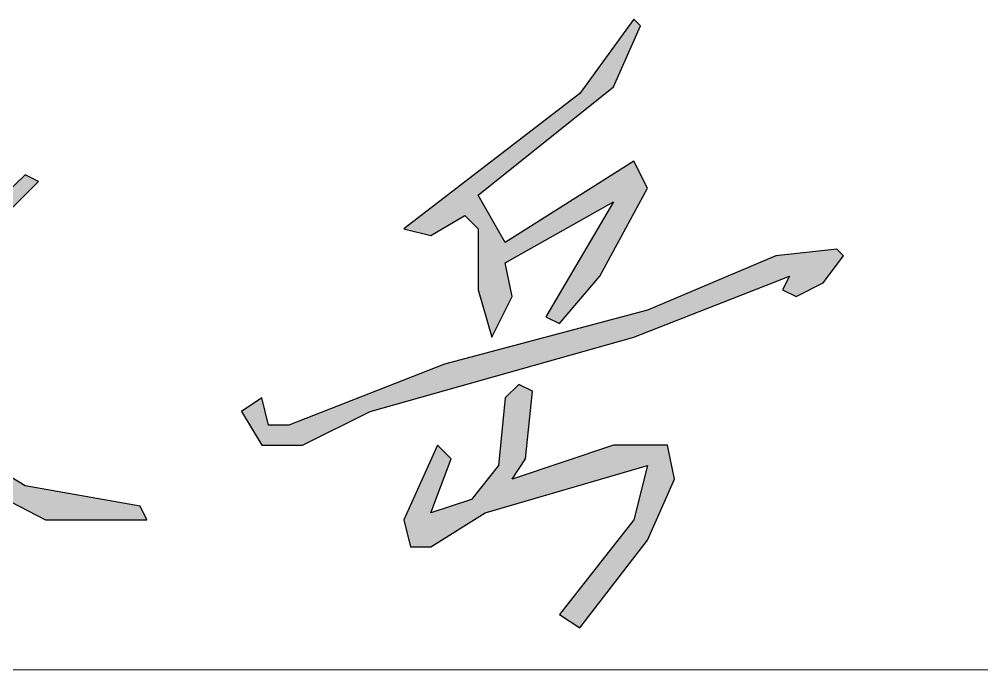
# Model space of a CAD drawing. Header units: millimetres. Extents: x 166235 to 642180, y -176646 to -48310.
# Drawn here: x 270671 to 271739, y -130510 to -129788 of the extents above; entities that cross this region are included whole.
import ezdxf

# ---------------------------------------------------------------- set-up
doc = ezdxf.new("R2010")
doc.units = ezdxf.units.MM
doc.header["$LTSCALE"] = 1000

# ---------------------------------------------------------------- blocks, each defined once
blk = doc.blocks.new('tq')
at = {"color": 7, "lineweight": 0}
blk.add_line((-10500, 900), (-18500, 900), dxfattribs=at)
blk = doc.blocks.new('签名')
h = blk.add_hatch(color=7)
h.dxf.hatch_style = 1
h.paths.add_polyline_path([(-149309.2, 147767), (-149339.2, 147782), (-149391.7, 147752), (-149429.2, 147752), (-149451.7, 147782), (-149459.2, 147789.5), (-149474.2, 147767), (-149429.2, 147722), (-149399.2, 147722), (-149339.2, 147752), (-149459.2, 147594.5), (-149451.7, 147572), (-149414.2, 147587), (-149436.7, 147542), (-149496.7, 147474.5), (-149474.2, 147467), (-149414.2, 147497), (-149391.7, 147497), (-149406.7, 147452), (-149481.7, 147339.5), (-149609.2, 147189.5), (-149594.2, 147174.5), (-149511.7, 147264.5), (-149369.2, 147474.5), (-149369.2, 147512), (-149384.2, 147527), (-149436.7, 147512), (-149384.2, 147579.5), (-149384.2, 147602), (-149414.2, 147617), (-149316.7, 147737)])
h.paths.add_polyline_path([(-149316.7, 147437), (-149219.2, 147474.5), (-149196.7, 147497), (-149211.7, 147512), (-149286.7, 147474.5), (-149084.2, 147677), (-149099.2, 147684.5), (-149324.2, 147467), (-149309.2, 147512), (-149309.2, 147564.5), (-149331.7, 147564.5), (-149354.2, 147437), (-149346.7, 147362), (-149316.7, 147369.5), (-149279.2, 147407), (-149076.7, 147302), (-148964.2, 147302), (-148971.7, 147317), (-149099.2, 147339.5), (-149271.7, 147444.5), (-149286.7, 147444.5), (-149324.2, 147392), (-149331.7, 147399.5)])
h.paths.add_polyline_path([(-148566.7, 147587), (-148446.7, 147654.5), (-148521.7, 147527), (-148506.7, 147519.5), (-148461.7, 147572), (-148409.2, 147669.5), (-148424.2, 147699.5), (-148566.7, 147609.5), (-148596.7, 147662), (-148446.7, 147782), (-148416.7, 147849.5), (-148424.2, 147857), (-148484.2, 147774.5), (-148679.2, 147624.5), (-148649.2, 147617), (-148611.7, 147639.5), (-148596.7, 147624.5), (-148596.7, 147557), (-148581.7, 147504.5), (-148559.2, 147549.5)])
h.paths.add_polyline_path([(-148424.2, 147504.5), (-148251.7, 147572), (-148259.2, 147557), (-148244.2, 147549.5), (-148214.2, 147564.5), (-148191.7, 147594.5), (-148199.2, 147602), (-148266.7, 147594.5), (-148409.2, 147534.5), (-148634.2, 147474.5), (-148806.7, 147407), (-148829.2, 147407), (-148836.7, 147437), (-148859.2, 147422), (-148836.7, 147384.5), (-148791.7, 147384.5), (-148716.7, 147422)])
h.paths.add_polyline_path([(-148536.7, 147444.5), (-148551.7, 147452), (-148566.7, 147437), (-148574.2, 147362), (-148604.2, 147324.5), (-148649.2, 147309.5), (-148626.7, 147369.5), (-148641.7, 147384.5), (-148679.2, 147302), (-148671.7, 147272), (-148649.2, 147272), (-148589.2, 147309.5), (-148409.2, 147362), (-148424.2, 147302), (-148506.7, 147197), (-148484.2, 147182), (-148409.2, 147279.5), (-148379.2, 147347), (-148386.7, 147384.5), (-148446.7, 147384.5), (-148559.2, 147347), (-148544.2, 147369.5)])
at = {"linetype": 'Continuous', "elevation": 118761450}
for points in [[(-148416.7, 147849.5), (-148424.2, 147857), (-148484.2, 147774.5), (-148679.2, 147624.5), (-148649.2, 147617), (-148611.7, 147639.5), (-148596.7, 147624.5), (-148596.7, 147557), (-148581.7, 147504.5), (-148559.2, 147549.5), (-148566.7, 147587), (-148446.7, 147654.5), (-148521.7, 147527), (-148506.7, 147519.5), (-148461.7, 147572), (-148409.2, 147669.5), (-148424.2, 147699.5), (-148566.7, 147609.5), (-148596.7, 147662), (-148446.7, 147782), (-148416.7, 147849.5)], [(-149084.2, 147677), (-149099.2, 147684.5), (-149324.2, 147467), (-149309.2, 147512), (-149309.2, 147564.5), (-149331.7, 147564.5), (-149354.2, 147437), (-149346.7, 147362), (-149316.7, 147369.5), (-149279.2, 147407), (-149076.7, 147302), (-148964.2, 147302), (-148971.7, 147317), (-149099.2, 147339.5), (-149271.7, 147444.5), (-149286.7, 147444.5), (-149324.2, 147392), (-149331.7, 147399.5), (-149316.7, 147437), (-149219.2, 147474.5), (-149196.7, 147497), (-149211.7, 147512), (-149286.7, 147474.5), (-149084.2, 147677)], [(-148191.7, 147594.5), (-148199.2, 147602), (-148266.7, 147594.5), (-148409.2, 147534.5), (-148634.2, 147474.5), (-148806.7, 147407), (-148829.2, 147407), (-148836.7, 147437), (-148859.2, 147422), (-148836.7, 147384.5), (-148791.7, 147384.5), (-148716.7, 147422), (-148424.2, 147504.5), (-148251.7, 147572), (-148259.2, 147557), (-148244.2, 147549.5), (-148214.2, 147564.5), (-148191.7, 147594.5)], [(-148536.7, 147444.5), (-148551.7, 147452), (-148566.7, 147437), (-148574.2, 147362), (-148604.2, 147324.5), (-148649.2, 147309.5), (-148626.7, 147369.5), (-148641.7, 147384.5), (-148679.2, 147302), (-148671.7, 147272), (-148649.2, 147272), (-148589.2, 147309.5), (-148409.2, 147362), (-148424.2, 147302), (-148506.7, 147197), (-148484.2, 147182), (-148409.2, 147279.5), (-148379.2, 147347), (-148386.7, 147384.5), (-148446.7, 147384.5), (-148559.2, 147347), (-148544.2, 147369.5), (-148536.7, 147444.5)]]:
    blk.add_lwpolyline(points, dxfattribs=at)

msp = doc.modelspace()

# ---------------------------------------------------------------- block references
at = {"color": 4}
msp.add_blockref('tq', (284134.9, -131409.7), dxfattribs=at)
at = {"color": 1}
msp.add_blockref('签名', (419777.1, -277645.3), dxfattribs=at)

doc.saveas('drawing.dxf')
